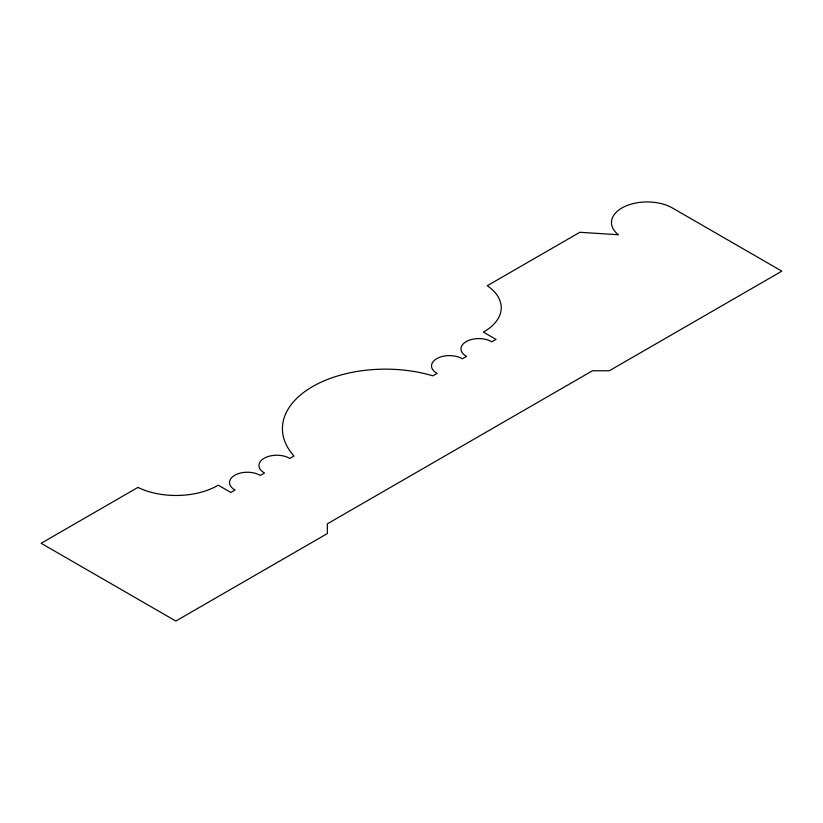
<?xml version="1.0" encoding="UTF-8"?>
<svg xmlns="http://www.w3.org/2000/svg" width="823" height="823" viewBox="0 0 823 823"><rect width="100%" height="100%" fill="white"/><g stroke="black" fill="none" stroke-linecap="round" stroke-linejoin="round"><path stroke-width="1.23" d="M137.945 487.401L41.15 543.293L175.824 621.046L327.328 533.571L327.328 523.85L592.467 370.772L609.298 370.772L781.85 271.158L672.432 207.982A35.708 20.616 0 0 0 623.927 206.912A35.708 20.616 0 0 0 618.382 234.75L579.845 232.281L487.257 285.735A58.834 33.969 0 0 1 483.379 332.091L496.002 339.385L491.794 341.812A17.859 10.308 0 0 0 466.209 341.617A17.859 10.308 0 0 0 466.548 356.39L462.341 358.818A17.859 10.308 0 0 0 436.756 358.622A17.859 10.308 0 0 0 437.085 373.395L432.877 375.833A103.019 59.472 0 0 0 312.596 386.573A103.019 59.472 0 0 0 293.996 456.014L289.789 458.442A17.859 10.308 0 0 0 264.204 458.246A17.859 10.308 0 0 0 264.533 473.019L260.325 475.447A17.859 10.308 0 0 0 234.74 475.252A17.859 10.308 0 0 0 235.08 490.024L230.872 492.463L218.239 485.169A58.834 33.969 0 0 1 137.945 487.401"/></g></svg>
